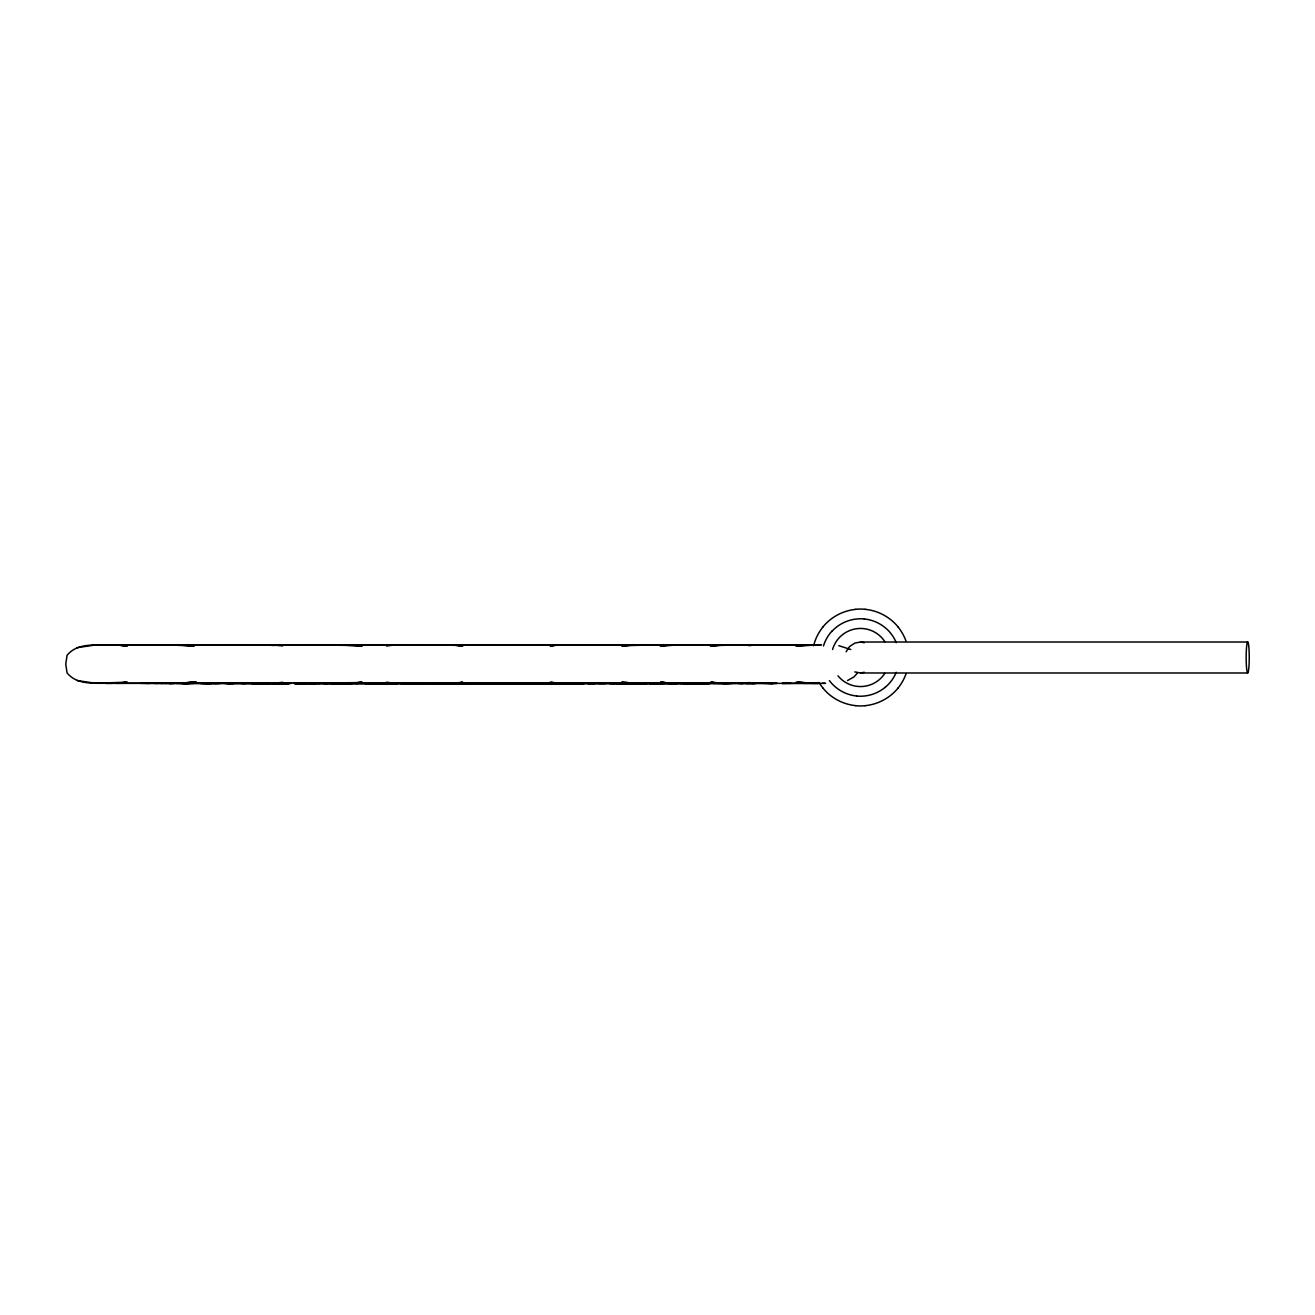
<?xml version="1.0" encoding="UTF-8"?>
<svg xmlns="http://www.w3.org/2000/svg" width="1315" height="1315" viewBox="0 0 1315 1315"><rect width="100%" height="100%" fill="white"/><g stroke="black" fill="none" stroke-linecap="round" stroke-linejoin="round"><path stroke-width="1.5" d="M846.104 651.796L849.539 646.553L854.799 643.101L860.503 642.016L1247.705 642.016A15.484 1.545 -90 0 1 1249.036 665.242A15.484 1.545 -90 0 1 1246.373 665.242A15.484 1.545 -90 0 1 1247.705 642.016M857.528 672.918L854.076 676.847L847.501 680.545M111.989 644.827C96.883 645.55 77.815 642.115 67.081 655.297L65.75 664.108L67.081 672.918C77.815 686.101 96.883 682.666 111.989 683.389M282.626 682.271L273.586 683.323L176.9 683.29M115.967 683.323L127.128 682.173L95.683 683.274L77.075 680.545M725.847 644.777L710.873 646.027L722.494 644.81M196.116 681.663L181.322 683.307L106.351 683.356L122.016 682.962M551.314 683.192L565.056 683.192L556.015 683.455M350.53 683.307L361.987 682.534L295.99 683.455L304.044 683.307M250.54 683.192L248.338 683.323L283.235 683.258L245.478 683.438M622.192 644.745L631.414 645.024L615.584 644.777L638.58 644.892L616.768 644.761L635.178 644.745M550.081 645.928L553.303 645.665M77.075 647.67L95.683 644.942L249.012 644.86M627.354 683.258L665.374 683.307L612.954 683.438M534.186 683.192L520.066 683.438L568.031 683.356M311.178 645.024L374.594 644.745M412.055 644.745L469.044 644.81M432.388 644.81L436.613 644.892L368.825 644.761M462.633 682.173L456.371 683.307L432.602 683.438L502.018 683.093L496.265 683.455M854.799 671.899L860.503 672.984L864.3 672.261M660.771 646.027L678.77 644.745M748.695 645.681L755.944 644.86L751.375 644.876M240.464 683.356L265.022 683.405M620.302 683.258L616.62 683.455M469.323 644.81L463.044 645.024L481.537 644.892M411.496 683.356L414.685 683.093L401.995 683.192L415.556 683.471L398.856 683.307M428.559 644.745L425.139 644.86M488.161 644.892L516.565 644.86L499.01 644.777M558.283 683.192L546.366 683.093L561.571 683.438L518.636 683.405M681.663 683.455L687.827 683.258M271.597 645.418L307.989 644.876M463.751 645.155L460.332 645.681L466.924 644.86M527.808 683.405L550.36 683.258L530.438 683.455M600.774 683.323L553.631 683.455L623.622 683.093L598.062 683.307L605.755 683.455M578.271 644.86L537.572 644.777L545.626 644.81M438.684 683.192L409.688 683.438M546.958 645.024L550.821 644.86L549.226 644.892M623.261 644.958L624.51 644.81L621.403 644.892M480.928 683.307L482.819 683.093L460.398 683.455M393.497 644.892L426.438 644.892M634.701 645.024L635.605 644.892M799.553 645.681L796.989 646.027L820.905 644.81L806.9 644.958M547.813 683.307L541.073 683.438L560.322 683.438L555.637 683.258M386.561 646.027L391.476 645.369M453.083 683.34L462.699 682.534L438.651 683.455M657.253 644.81L661.083 644.909L629.047 644.892L632.992 644.777L621.781 646.027L635.868 644.81M572.14 644.909L601.53 644.81M465.724 683.307L451.045 683.323L499.404 683.356M584.813 645.04L605.755 644.745M309.403 683.471L294.429 683.455L304.291 683.192M623.968 644.81L619.069 644.892M618.773 644.745L631.693 644.86L617.639 644.81M561.242 683.192L644.202 683.455M627.83 683.307L617.458 683.438L620.581 683.258M409.031 645.024L433.95 644.892M310.882 683.438L313.282 683.307L308.663 683.307L321.189 683.455M462.601 644.909L435.955 644.892L438.322 644.86M619.579 644.892L616.702 644.81L636.641 644.909M630.74 683.405L636.115 683.258L619.217 683.356L646.355 683.438L610.144 683.438M375.235 644.81L363.4 644.745L365.817 644.892M410.247 644.81L406.335 644.892L413.929 644.777L403.146 644.909L462.14 644.777L445.867 644.777L461.318 645.106L453.083 644.876M441.084 644.81L435.906 644.958L437.188 644.81M484.939 644.745L473.942 644.745M712.253 645.681L740.526 644.777M662.744 645.681L669.927 644.909L641.868 644.777M228.481 683.307L230.898 683.093L161.811 683.356L166.758 683.159M659.752 645.681L686.052 644.892M228.087 645.024L229.287 644.892L226.361 644.86L231.358 644.86L228.333 645.024M663.681 645.254L675.746 644.777M302.713 645.024L303.946 644.892M667.773 644.892L707.865 644.777M656.892 645.024L662.645 644.745M627.502 683.307L630.214 683.093L624.148 683.471L629.573 683.307M665.16 645.254L673.116 644.827M709.936 645.681L721.853 644.827M435.906 644.958L442.432 644.892M640.98 644.892L632.268 644.876L646.355 644.777L582.2 644.892L589.662 644.909M625.348 645.681L655.873 644.81M640.668 644.745L621.864 644.745M501.968 644.892L465.921 644.777L494.719 644.745M180.73 683.29L238.853 683.356M687.005 645.024L688.337 644.892M299.327 683.323L373.394 683.093L340.174 683.307M454.349 645.024L459.461 645.024L456.124 644.86M676.304 683.438L624.148 683.471M626.482 644.745L622.439 644.958L626.844 644.81M272.813 683.307L275.394 683.093L270.643 683.356L291.568 683.323M369.614 683.175L363.992 683.455M449.977 683.438L456.535 683.093L449.155 683.455M438.027 644.86L436.843 644.892M248.338 683.323L250.902 683.093M362.217 682.173L349.971 683.258L296.237 683.29M353.242 683.29L333.237 683.438L354.162 683.175L321.353 683.307L325.347 683.438M416.033 683.307L492.583 683.175L486.797 683.455M264.677 645.024L256.474 644.777L276.906 644.86L270.643 644.86L275.114 644.86L272.156 645.024M510.532 644.892L495.081 645.024L510.039 644.86M495.18 645.024L497.136 644.86L494.243 644.909M500.703 683.258L497.76 683.405L524.06 683.323M204.844 645.024L211.731 644.777L206.323 644.892M184.758 683.455L191.546 683.258L126.963 683.29M389.174 683.307L414.685 683.093L381.646 683.438M473.778 683.455L465.609 683.258L481.816 683.258L463.422 683.323M452.491 683.405L455.22 683.258L445.703 683.438L493.372 683.192M553.878 683.438L471.74 683.093M476.063 683.405L481.339 683.356L480.139 683.323M643.298 683.356L625.184 683.192L632.318 683.405M116.673 683.307L125.977 682.534M639.731 645.024L643.873 644.81M269.509 683.455L257.28 683.34L263.115 683.258M425.139 683.356L442.087 683.093L419.008 683.438M597.47 644.892L599.344 644.86L596.5 645.024L629.458 644.81M311.77 683.307L310.702 683.093L314.827 683.356L299.902 683.356L336.147 683.356M538.558 683.455L544.887 683.258M473.778 644.745L531.737 644.892M117.314 683.307L127.128 682.534L106.351 683.356M543.654 683.405L546.596 683.192M353.078 644.745L345.878 644.958L381.12 644.86L370.37 644.745M350.283 644.86L349.165 644.909M545.922 644.892L558.004 644.892L555.062 644.777L556.377 644.81M645.599 644.81L661.84 644.777L657.336 644.892L658.289 644.892M585.043 683.093L582.2 683.323L615.749 683.323M303.255 644.86L300.987 645.024L306.379 644.745L253.45 644.909M361.165 644.745L344.892 644.909L354.918 645.024M595.416 644.86L561.899 644.958L570.118 644.892M382.484 644.745L375.054 644.909M655.692 645.024L658.01 644.86L655.281 644.909M471.773 683.356L495.837 683.323M545.363 683.438L576.858 683.307L571.532 683.307M469.932 683.356L440.081 683.455M383.914 644.745L417.841 644.892L386.692 644.892M337.61 683.307L331.298 683.438L340.864 683.093L334.996 683.356M375.235 683.405L348.13 683.455L354.918 683.175M449.5 683.323L447.922 683.356L452.344 683.093L435.709 683.29L461.499 683.307M551.643 683.093L548.569 683.323L565.138 683.438M569.116 683.455L553.993 683.258L565.828 683.455L555.883 683.307M558.744 683.093L559.878 683.192L550.591 682.534L575.773 683.471L560.995 683.455L571.976 683.307M620.17 683.323L623.031 683.258L593.607 683.405M493.289 644.81L465.609 644.958L484.134 644.892M549.522 645.024L563.017 644.909M181.322 683.307L194.242 682.189L175.865 683.356L178.906 683.323M553.401 683.192L558.119 683.405L545.659 683.093L561.949 683.093M777.379 683.455L724.647 683.405M481.339 644.86L480.501 644.892L490.922 644.86L482.046 645.024M497.136 644.958L501.557 644.745M602.139 644.81L574.096 644.892L582.496 644.745M659.505 644.81L657.385 644.958L663.697 644.745M648.772 683.455L661.84 683.438L649.807 683.438L651.155 683.405M344.892 645.024L347.489 644.86L340.552 644.909M294.034 683.455L296.927 683.258M349.379 683.307L361.033 682.534L349.379 683.307L352.782 683.307M355.477 683.093L342.673 683.323L350.283 683.356L346.815 683.192M485.597 683.438L491.876 683.192L472.299 683.258L509.184 683.356M628.406 683.258L613.513 683.471M690.391 683.405L680.578 683.471L743.978 683.356M472.364 644.86L443.648 644.86L462.387 645.681L449.352 644.892M554.289 645.024L565.056 645.024L537.572 644.777M769.637 644.81L760.284 645.024L808.133 644.909M389.947 683.471L399.546 683.192L351.582 683.356M418.992 683.093L386.84 683.438M492.533 683.258L484.134 683.323M501.557 683.455L494.555 683.438L505.88 683.192L497.399 683.455M534.597 683.093L530.997 683.323L536.964 683.438L497.958 683.405M562.097 683.455L548.125 683.34L550.36 683.258M406.236 644.81L401.995 645.024L415.556 644.745M560.141 644.892L565.582 644.745M565.845 644.745L555.883 644.892L572.321 644.777M622.669 644.892L624.773 644.777L622.472 644.892L623.672 644.86M421.326 683.455L440.328 683.093L432.75 683.455M457.472 683.471L462.091 683.307L409.524 683.438M269.197 644.745L176.9 644.909M414.636 683.471L400.204 683.455M548.486 683.323L547.599 683.356L551.478 683.093L546.826 683.455L552.596 683.258M291.437 645.024L312.756 644.958L299.902 644.86L304.291 645.024M532.674 644.745L560.65 644.777M573.258 644.86L566.617 644.745M627.452 645.024L630.74 644.81M373.855 683.356L408.949 683.192L354.327 683.29L381.399 683.405M447.922 683.356L450.782 683.192M519.146 683.405L557.001 683.356L549.719 683.471M580.014 683.093L583.087 683.356L578.896 683.258L584.008 683.455L571.351 683.323M594.594 683.258L591.109 683.405L597.289 683.093L588.939 683.455L595.843 683.307M656.925 683.093L629.047 683.093M270.364 644.909L241.878 644.909L268.868 644.745M550.18 644.892L532.46 644.86L554.7 644.745L548.043 644.909M629.918 644.892L617.261 644.745M624.937 644.81L632.893 644.827M709.393 644.745L702.9 644.909L719.009 644.892M722.099 645.024L729.398 644.777L724.647 644.81M209.069 683.405L213.786 683.307L202.642 683.307L221.939 683.192L205.748 683.438M252.842 683.471L264.677 683.192M397.081 683.323L435.232 683.455M565.845 683.471L540.498 683.455M542.98 683.471L560.437 683.307L553.089 683.307M265.022 644.81L261.833 644.958L275.361 644.958L270.2 644.761M625.2 644.81L634.208 644.892M631.364 644.745L652.306 644.745M245.017 683.438L240.99 683.307L253.121 683.307M371.685 683.323L380.742 683.143M377.701 683.323L381.695 683.093M443.106 683.455L449.96 683.258L435.249 683.093L447.445 683.438L443.106 683.258M667.461 683.29L653.999 683.323L658.289 683.323M453.346 644.958L458.919 644.761L454.612 644.958L457.258 644.81M495.344 644.909L480.024 644.892M551.774 644.892L565.138 644.777L544.048 644.745L583.186 644.777M647.95 644.745L640.257 644.958L641.243 644.892M262.392 683.093L256.935 683.356L265.433 683.192M458.442 683.455L462.091 683.307L452.245 683.093L455.204 683.307M546.991 683.405L545.446 683.438L550.821 683.356L532.92 683.438L535.402 683.405M540.794 683.405L532.46 683.356L551.856 683.192L548.24 683.405M260.6 645.024L263.805 644.86L252.612 644.777L265.433 645.024L257.296 644.761M264.381 644.777L261.915 644.892L267.865 644.777L262.77 644.892M303.14 645.024L306.395 644.86M484.101 644.745L501.492 644.892L493.865 644.745M546.35 644.761L552.004 644.86L548.273 645.024M290.056 683.307L264.266 683.323L270.43 683.471L266.863 683.307M545.626 683.405L540.334 683.455M616.061 683.438L630.838 683.258M412.285 644.909L410.658 644.892M421.901 644.745L416.691 644.958L425.583 644.745M486.205 644.958L492.221 644.745M548.634 644.958L561.571 644.777L555.423 644.892M640.257 644.958L643.019 644.81M702.983 644.958L708.16 644.745M168.419 683.093L154.891 683.455M411.168 683.471L414.159 683.455L408.242 683.093L414.537 683.258M447.116 683.405L449.96 683.258M408.538 683.455L406.384 683.471L459.461 683.192L451.505 683.438M473.4 683.159L478.397 683.356L474.353 683.455M653.982 683.455L657.796 683.258L627.091 683.455L636.361 683.307L625.348 682.534M454.612 644.958L459.921 644.777M497.054 644.892L498.845 644.81L494.95 644.777L504.516 644.81M553.5 645.024L562.541 644.745M585.093 645.024L587.624 644.909M635.835 645.024L641.621 644.86M700.796 644.86L685.51 644.892M228.744 683.29L234.201 683.34L227.725 683.258L266.616 683.093L261.652 683.356M372.26 683.143L367.773 683.356L372.26 683.34M460.332 682.534L471.575 683.438L463.012 683.455M546.152 683.258L542.24 683.455L543.227 683.438M205.403 645.024L209.003 644.86L204.515 644.86L208.329 645.024M231.802 644.761L227.725 644.958L253.121 644.892L250.803 644.777M376.846 644.909L381.12 644.86L363.4 644.745L408.538 644.745M375.137 645.04L379.246 644.81M416.066 645.024L430.926 644.777M454.086 645.024L458.672 645.024M634.537 644.745L629.047 645.106L636.427 644.86M405.743 683.356L411.792 683.356M472.381 683.323L465.379 683.093L471.049 683.356L469.702 683.323M478.381 683.307L475.159 683.455M558.07 683.323L543.851 683.356M669.565 683.29L691.854 683.258L676.025 683.405M745.901 683.455L746.936 683.405M396.801 644.777L392.002 644.892M454.826 644.81L451.061 645.024L453.774 644.892M467.269 645.024L471.049 644.86L469.702 644.892M483.443 644.86L480.567 644.892L500.078 644.777M632.318 644.81L633.912 644.761L626.663 644.86L632.416 644.761M686.2 645.04L690.506 644.892L680.578 644.745M213.638 683.471L204.121 683.258L229.846 683.258L223.78 683.455M369.301 683.175L366.03 683.323L369.647 683.29M483.443 683.356L479.285 683.438L483.378 683.455L481.8 683.405M559.483 683.307L548.75 683.356M411.316 644.81L408.077 644.958L415.458 644.892M443.106 644.958L447.495 644.761L435.709 644.925M490.446 644.761L487.717 644.745M510.006 644.892L515.842 644.745L492.78 644.777M625.924 644.86L629.375 645.024L624.609 644.761L638.712 644.777L632.219 644.958M694.994 644.892L683.553 644.761L691.887 644.86M280.818 683.438L283.909 683.307L279.47 683.455M327.172 683.323L302.253 683.356L306.28 683.143M492.122 683.455L486.238 683.093L495.147 683.455L475.603 683.471L482.687 683.307M513.54 683.175L521.693 683.356L494.95 683.438L504.927 683.258M544.18 683.356L545.199 683.307M635.655 683.307L632.663 683.438L633.649 683.405M662.924 683.455L652.7 683.455L655.955 683.258M273.158 644.892L278.155 644.777L271.909 644.958L273.898 644.892M366.228 645.024L377.421 644.892M376.468 644.958L381.005 644.761M483.295 644.86L482.408 644.892L484.988 644.909M511.321 644.745L499.93 644.892M740.69 644.876L776.442 644.909L770.524 644.827M224.01 683.093L217.978 683.356L268.835 683.455M224.553 683.175L221.347 683.323L223.928 683.29M340.486 683.455L345.566 683.258L329.901 683.438L431.978 683.29M382.747 683.405L391.64 683.258L382.912 683.455M391.393 683.356L407.535 683.356L406.105 683.405M481.109 683.143L517.683 683.323L512.981 683.159M292.407 644.991L329.161 644.86M411.496 644.86L422.559 644.745M480.501 644.892L483.723 644.777L464.507 644.892M555.637 644.958L560.305 644.761L553.319 644.777L557.067 645.024M622.127 644.892L628.899 644.892M655.002 644.86L660.64 644.81M215.611 683.405L221.035 683.258L214.526 683.438L221.61 683.307M320.038 683.438L309.304 683.471L323.358 683.307M421.063 683.356L441.429 683.455M479.991 683.455L519.704 683.438L498.993 683.093L503.103 683.455M302.828 644.892L267.109 644.745M393.103 645.139L399.103 644.892M475.06 644.991L478.397 644.86M517.896 644.827L513.54 645.024L522.565 644.892M699.662 644.777L695.306 644.892L701.618 644.745L695.438 644.86M765.133 644.892L773.401 644.777L761.927 645.024L766.185 644.86L763.012 644.892M270.2 683.455L275.361 683.258L261.997 683.323M294.839 683.438L298.209 683.307M297.7 683.438L301.119 683.307L296.861 683.405M401.568 683.455L410.198 683.405M410.444 683.405L414.241 683.438L409.064 683.093L417.315 683.159M556.574 683.405L548.634 683.258L556.886 683.455L554.289 683.192M213.638 644.745L202.642 644.892L219.079 644.777M455.204 644.909L428.608 644.892M462.14 644.777L452.064 644.892L460.25 644.761L458.097 644.81M598.325 644.958L603.536 644.761L598.736 644.892M221.035 683.258L213.096 683.438L219.72 683.307M404.313 683.405L401.305 683.438L406.664 683.307L401.995 683.405M478.907 683.307L465.921 683.438L485.893 683.389L479.728 683.455L484.988 683.29M623.162 683.455L632.877 683.405M229.369 644.81L231.522 644.777L226.953 644.892L234.859 644.745M293.541 644.892L300.182 644.777L293.541 644.892L299.031 644.761M317.211 644.745L308.663 644.892L321.189 644.745M327.731 644.745L329.44 644.745L321.353 644.892L361.033 645.681L349.379 644.909M363.187 644.909L346.568 644.892L349.1 644.81L348.13 644.761M345.45 644.892L350.217 644.761L339.171 644.777L343.856 644.892M431.534 644.81L429.019 644.892L456.354 644.827M456.486 644.81L446.18 644.81M489.164 645.024L486.106 644.86L490.232 644.892M577.597 644.81L583.005 644.761M388.566 683.323L392.61 683.175L383.306 683.356L390.785 683.29M456.371 683.307L454.842 683.323L458.672 683.175M490.018 683.438L492.813 683.323M652.766 683.438L658.864 683.307L645.402 683.438M590.895 644.81L557.626 645.139L568.507 644.86M723.25 645.007L728.494 644.876M809.12 644.909L802.61 645.106L811.388 644.892M302.154 683.323L306.954 683.159L296.648 683.438L303.255 683.356M306.526 683.175L295.924 683.405M337.166 683.307L333.237 683.438L337.692 683.323M376.846 683.307L381.12 683.356L367.263 683.405L371.192 683.307M454.842 683.323L461.318 683.093M349.165 644.745L331.002 644.745M417.644 645.024L416.345 644.892L420.323 644.777L415.918 644.745L425.156 645.024L411.02 644.777L420.931 645.024L413.518 644.761M492.122 644.745L484.693 644.892L486.534 644.86M549.719 644.745L557.955 644.81L530.438 644.745M638.153 644.892L639.337 644.86M713.568 644.777L726.669 644.827M334.536 683.307L331.002 683.455M391.64 683.258L382.55 683.405M374.594 683.455L397.59 683.307L389.289 683.438L396.226 683.258M439.752 683.405L442.432 683.307M442.777 683.438L456.486 683.405M257.444 644.909L262.934 644.81M346.568 644.892L350.76 644.777L333.237 644.777M442.925 644.892L452.574 644.86M470.343 644.81L471.625 644.777L456.173 644.909M500.834 644.909L507.08 644.777M509.678 644.892L514.395 644.777L509.776 644.86M514.329 644.958L520.378 644.777L515.053 644.86M556.245 644.892L560.437 644.777L548.684 644.81M581.855 644.777L577.548 644.892L603.815 644.777M211.074 683.258L202.789 683.455M226.361 683.356L233.462 683.455M250.803 683.438L255.406 683.323M414.028 683.323L412.269 683.356L418.565 683.258L408.077 683.258L415.113 683.455M479.285 683.438L482.243 683.356M555.062 683.438L556.377 683.405M616.768 683.455L624.74 683.323M631.282 683.356L619.217 683.356L636.329 683.323L627.14 683.307L631.66 683.438M636.197 683.356L633.222 683.438L639.337 683.356L634.093 683.093L635.605 683.307M722.576 683.323L683.159 683.405L687.63 683.307M346.831 644.777L342.689 644.892L350.02 644.777L347.949 644.81M380.084 644.777L375.449 644.892L414.028 644.909L381.646 644.777M408.587 644.777L403.984 644.892L415.113 644.745M458.59 644.777L452.163 644.958L473.663 644.876M451.653 644.892L482.243 644.86M595.218 644.892L587.394 644.909L593.788 644.777L590.484 644.81M682.649 644.991L691.591 644.761L681.055 645.024M704.215 644.892L705.514 644.86L690.868 644.81M725.781 644.909L722.576 644.892L730.795 644.86M728.987 644.892L777.379 644.761M210.351 683.405L211.731 683.438L200.209 683.471M312.165 683.405L315.781 683.323M367.855 683.455L374.528 683.258M394.401 683.405L397.59 683.307M436.876 683.438L448.99 683.307L435.906 683.258L438.98 683.455M459.691 683.438L461.055 683.405M464.294 683.323L468.173 683.307M687.482 683.307L683.027 683.438L701.618 683.455M687.827 683.455L692.693 683.356L686.644 683.356L713.996 683.307M701.569 683.323L693.284 683.323L709.393 683.471L686.019 683.175M472.299 644.958L480.649 644.81M553.664 644.81L555.078 644.777L549.785 644.892L562.245 644.81M722.593 644.958L729.398 644.777M122.131 683.175L117.084 683.323L125.5 683.29M277.35 683.405L274.736 683.307M312.608 683.455L320.17 683.258L309.535 683.258L313.858 683.438M334.076 683.455L341.144 683.258L326.301 683.323M342.295 683.356L343.675 683.323M434.098 683.356L416.691 683.258L421.901 683.455M445.325 683.455L452.689 683.258M546.317 683.438L551.33 683.307M553.993 683.258L563.593 683.405M617.639 683.405L622.751 683.356L621.157 683.192M654.771 683.438L656.349 683.405M327.994 644.745L309.304 644.745L318 644.909L310.998 644.745L313.94 644.892M406.877 644.892L414.241 644.777L373.542 644.86M426.208 644.909L438.799 644.777M482.786 645.024L490.298 644.777M498.599 644.81L501.081 644.777M626.055 644.892L629.984 644.81M306.872 683.258L295.415 683.356M341.719 683.438L358.354 683.438M400.746 683.307L389.289 683.438L398.346 683.323M427.852 683.438L425.929 683.307L433.95 683.323M429.66 683.455L432.388 683.405M593.41 683.307L574.145 683.323M628.57 683.307L625.414 683.356L638.728 683.438L627.682 683.093M683.553 683.455L691.18 683.389M688.304 683.323L685.904 683.143M710.133 683.29L752.64 683.307M250.36 644.892L266.288 644.777L264.151 644.81M303.403 644.81L308.022 644.745M449.96 644.958L445.325 644.761L450.437 644.81M580.54 644.81L583.942 644.745L578.896 644.958L588.66 644.81M704.528 644.81L706.336 644.777L699.186 644.909M160.529 683.438L168.238 683.258L157.323 683.438M254.6 683.405L258.611 683.307L251.773 683.438M373.887 683.471L392.725 683.307L370.37 683.455M462.502 683.356L464.063 683.323M494.243 683.307L506.045 683.307L496.626 683.307L498.599 683.405M632.022 683.356L628.652 683.192M744.29 683.29L749.139 683.405M420.323 644.777L413.798 644.892M465.461 644.892L471.575 644.777M550.656 644.86L547.319 645.024L557.001 644.86L551.363 644.81L553.138 644.745M631.529 644.892L633.912 644.761M706.549 644.909L743.978 644.86M178.133 683.405L209.003 683.356L182.325 683.455M225.72 683.455L244.968 683.438M262.474 683.307L256.474 683.438L260.091 683.405M410.001 683.455L367.263 683.438M410.757 683.455L412.548 683.323M444.47 683.438L461.943 683.471M487.421 683.471L491.892 683.455L484.627 683.323L494.719 683.455M496.988 683.438L498.96 683.405M549.407 683.438L561.965 683.455L553.664 683.405M683.258 683.438L696.539 683.438L685.674 683.258M703.328 683.307L695.306 683.307L708.16 683.455M555.226 644.892L560.305 644.761L558.201 644.81L559.483 644.909M587.509 644.892L593.969 644.777M645.139 644.761L642.706 644.81L645.944 644.777M668.25 644.958L676.781 644.777L669.154 644.892M190.922 683.307L181.832 683.455M378.736 683.455L389.635 683.307M570.118 683.323L564.217 683.455M571.105 683.307L569.773 683.093L573.258 683.356L551.774 683.323M276.972 644.761L260.978 644.892M333.336 644.909L345.171 645.024M364.255 644.761L307.694 644.892M422.542 644.909L433.572 644.81L431.353 644.81M447.182 644.777L416.115 644.86M442.3 644.745L465.115 644.892M475.225 644.892L497.99 644.777M699.333 644.81L697.443 644.777L728.559 644.777M366.112 683.455L372.507 683.405M364.189 683.093L386.643 683.455M416.987 683.455L426.997 683.455L411.02 683.438M450.437 683.405L443.648 683.455M482.046 683.175L493.552 683.471M547.961 683.356L556.82 683.307L552.695 683.471L554.536 683.455M590.254 683.405L588.084 683.438L602.139 683.405M619.447 683.356L631.414 683.192L618.297 683.405L624.378 683.356M627.403 683.438L631.825 683.405M649.676 683.438L696.638 683.356M123.413 644.925L208.641 644.777M313.989 644.761L305.442 644.761L324.328 644.777M372.26 644.876L367.263 644.909M450.7 644.892L456.897 644.777M484.561 644.745L465.921 644.777M479.827 644.892L482.112 644.86M530.964 644.892L536.964 644.777L528.334 644.892L532.427 644.892M606.823 644.86L614.483 644.745L601.119 644.909M643.298 644.86L623.458 644.86L636.329 644.892L633.189 644.761L636.115 644.958L634.356 644.81M673.592 644.81L651.27 644.761M685.674 644.958L699.613 644.892M284.418 683.323L272.534 683.438L289.859 683.438M290.894 683.405L269.476 683.323M313.036 683.438L315.238 683.405M592.555 683.405L595.416 683.356M657.336 683.307L661.166 683.438L655.692 683.192L672.179 683.323M268.359 644.892L311.787 644.892M274.671 644.81L288.511 644.892M325.347 644.777L309.65 644.777L313.282 644.892L310.882 644.777L311.803 644.81M401.913 644.892L407.962 644.81L403.064 644.81M423.43 644.892L458.771 644.925M441.1 644.909L453.428 644.777M565.565 644.892L568.031 644.86M691.18 644.827L665.538 644.745M722.938 644.81L693.334 644.745M257.444 683.307L263.69 683.323M335.867 683.405L342.097 683.323M362.25 683.356L325.775 683.471L335.078 683.323M404.773 683.323L420.077 683.29M412.335 683.455L420.323 683.438M456.124 683.356L458.721 683.323L446.196 683.323M467.335 683.405L470.343 683.356M519.754 683.356L511.321 683.455M705.004 683.405L711.037 683.323M770.524 683.389L776.442 683.307L749.386 683.307M295.579 644.86L290.056 644.909M326.301 644.892L345.566 644.958L338.958 644.745M373.855 644.86L386.051 644.876M395.453 644.909L401.782 644.909M397.13 644.761L413.913 644.761L411.118 644.777M473.301 644.777L460.694 644.892M502.281 644.745L556.36 644.876M600.577 644.81L603.355 644.777L588.282 644.909M617.458 644.777L620.302 644.958M811.322 644.827L803.712 644.892M165.18 683.455L188.341 683.405M187.305 683.405L184.248 683.438L193.946 683.307L180.451 683.356M415.918 683.455L420.142 683.307L411.316 683.438L413.041 683.405M474.781 683.323L448.399 683.471M621.157 683.307L628.323 683.438M713.568 683.438L730.795 683.356M732.537 683.455L721.458 683.307L742.564 683.323M822.434 683.356L825.557 683.323M825.064 683.323L772.53 683.356M259.992 644.958L245.889 644.761L254.765 644.777M348.985 644.892L364.88 644.777M371.685 644.892L384.802 644.892L366.03 644.892L369.301 645.04M416.987 644.745L428.854 644.745M441.791 644.827L439.095 644.86L460.102 644.892M536.471 644.81L524.438 644.909M676.025 644.81L679.493 644.777M726.077 644.777L716.839 644.892M749.386 644.909L753.824 644.86M376.271 683.455L381.005 683.455M385.262 683.455L392.741 683.405M653.259 683.389L626.762 683.093M688.057 683.323L689.274 683.307L686.2 683.175M693.975 683.455L701.881 683.438M747.347 683.438L755.205 683.438L740.772 683.455M208.017 644.86L154.891 644.761M247.072 644.745L223.78 644.745M287.18 644.892L225.917 644.909M468.962 644.86L482.178 644.892M519.146 644.81L531.802 644.81M546.054 644.777L511.798 644.745M555.949 644.745L551.084 644.892M559.943 644.777L561.965 644.745L538.558 644.745M564.382 644.761L552.366 644.745L556.886 644.761M607.366 644.892L610.883 644.86M633.994 644.827L638.728 644.777M695.898 644.745L698.824 644.745M728.707 644.892L738.57 644.86M172.577 683.405L168.994 683.438L174.484 683.438M259.071 683.405L288.511 683.438L268.359 683.323M352.486 683.323L329.753 683.471M328.964 683.455L318 683.438M396.308 683.356L402.883 683.356M450.207 683.405L454.497 683.356L449.845 683.192M438.372 683.323L439.818 683.307M491.432 683.438L495.344 683.405M516.022 683.455L505.026 683.455M579.225 683.356L574.441 683.405L589.662 683.307L587.263 683.455M140.705 644.86L149.187 644.777M234.201 644.876L228.744 644.909M247.319 644.745L175.865 644.86L194.242 646.027L165.18 644.761M284.204 644.81L303.288 644.892L296.648 644.777M358.535 644.86L374.183 644.745M452.196 644.86L468.173 644.909M491.021 644.745L479.991 644.745M487.175 644.81L493.224 644.745M519.589 644.876L521.693 644.86M528.499 644.81L518.373 644.892M527.118 644.86L515.677 644.909L517.683 644.892M556.163 644.745L554.536 644.761L558.678 644.892M565.187 644.777L577.877 644.86M578.978 644.761L580.688 644.745M598.341 644.86L607.07 644.81M677.554 644.86L689.964 644.81M815.892 644.86L795.608 645.681L819.442 644.86M295.102 683.356L309.814 683.307L299.968 683.093M343.051 683.405L352.223 683.258L345.533 683.307M421.293 683.323L422.904 683.307L418.647 683.405L426.931 683.307M441.824 683.405L446.87 683.356M488.407 683.356L514.938 683.405M569.789 683.438L588.282 683.307M585.471 683.471L576.282 683.307L583.005 683.455M671.538 683.323L651.352 683.471M685.082 683.438L694.468 683.356M751.161 683.323L755.944 683.356L748.695 682.534M790.94 683.356L782.129 683.438L817.798 683.422L796.989 682.173L813.278 683.389M145.439 644.86L156.814 644.777M245.889 644.761L258.611 644.892L248.502 644.761M364.502 644.892L390.308 644.777M466.233 644.86L477.296 644.86M505.256 644.892L480.748 644.892M491.054 644.892L488.966 644.86L491.925 644.892L485.597 644.777L503.727 644.745L497.875 644.909M474.238 644.909L476.326 644.892M538.723 644.777L541.501 644.745M591.191 644.876L594.117 644.86M604.259 644.81L623.031 644.958L597.289 644.86M717.711 644.909L725.486 644.86M738.142 644.777L752.837 644.909M764.015 644.909L772.283 644.86L768.108 644.876M279.585 683.356L286.769 683.307M336.361 683.438L343.577 683.405M435.955 683.323L440.722 683.471M453.346 683.405L443.369 683.323M503.481 683.323L507.804 683.323M625.085 683.323L626.91 683.307M303.617 644.777L335.128 644.86M269.509 644.745L270.43 644.745M381.399 644.81L387.974 644.777M402.554 644.745L383.29 644.777M398.1 644.745L406.023 645.024L401.568 644.761L406.006 644.958L403.935 644.86M430.942 644.892L447.642 644.876M475.159 644.761L477.756 644.958L460.086 644.745M461.499 644.909L467.762 644.86L463.998 644.745M516.811 644.892L513.672 644.909L523.222 644.761M627.14 644.909L637.545 644.745L633.222 644.777M678.03 644.86L657.993 644.909M721.409 644.876L726.455 644.892L722.773 644.925M740.296 644.761L749.714 644.86M383.29 683.438L375.054 683.307M442.613 683.438L435.216 683.093L438.322 683.356L436.366 683.307M482.852 683.471L493.289 683.405M484.693 683.307L501.82 683.307M598.276 683.323L603.815 683.438M751.457 683.323L764.36 683.323L760.284 683.175M455.878 644.745L465.724 644.909M476.77 644.909L488.079 644.745M514.066 644.925L524.06 644.892M604.062 644.909L619.217 644.86M610.144 644.777L617.918 644.745M683.751 644.777L697.312 644.909M732.537 644.761L720.932 644.909M809.514 644.876L772.53 644.86M316.504 683.438L301.513 683.093L306.379 683.455M365.028 683.323L368.348 683.307M373.624 683.455L381.169 683.455M451.653 683.323L463.11 683.307M522.926 683.323L536.471 683.405M520.576 683.323L529.715 683.307M539.906 683.455L538.838 683.471L565.565 683.323M582.216 683.29L598.736 683.307M658.125 683.356L680.134 683.323M708.949 683.323L726.077 683.438L709.936 682.534M720.932 683.29L725.781 683.307M180.73 644.925L184.56 644.909M302.516 644.745L304.62 644.745M359.389 644.909L384.983 644.745M355.395 644.909L364.239 644.892M460.398 644.745L464.524 644.745M427.178 644.909L420.077 644.909M492.813 644.892L488.983 644.777L495.147 644.761M514.428 644.909L521.102 644.892M526.641 644.745L535.402 644.81M667.067 644.909L672.179 644.892M682.584 644.745L691.854 644.958L687.827 644.761M743.764 644.745L750.471 644.958L746.673 644.745M761.023 644.909L743.057 644.745M350.924 683.471L343.511 683.093L375.827 683.405M460.086 683.471L463.784 683.455M619.036 683.29L622.159 683.29M530.701 644.909L506.933 644.892M860.503 672.984L1247.705 672.984M479.728 644.745L475.603 644.745L478.381 644.892L477.115 644.892M677.554 644.925L659.292 644.86M329.753 644.745L352.486 644.892M160.529 644.777L168.238 644.958L157.323 644.777L159.559 644.81M268.835 644.761L286.769 644.909L279.585 644.86M681.581 683.29L668.086 683.323M514.428 683.307L521.102 683.323M621.864 683.455L631.233 683.093L621.781 682.173L638.712 683.438M423.627 683.29L427.178 683.29L426.208 683.307M624.148 644.745L625.546 644.745M653.999 644.892L667.461 644.925M592.21 644.81L590.057 644.777L600.215 644.876M406.384 644.745L426.931 644.909L419.386 644.86M428.197 644.777L439.391 644.81M448.399 644.745L449.812 644.745M508.346 644.892L518.159 644.909M267.323 644.925L261.652 644.86M294.429 644.761L306.872 644.958L301.776 644.81M399.004 644.745L408.949 645.024L401.305 644.777L404.313 644.81M408.16 644.745L414.751 644.81M303.518 644.909L286.851 644.777M308.4 644.745L316.504 644.777M388.566 644.892L392.791 644.925M398.856 644.909L391.393 644.86M204.647 644.761L200.209 644.745L211.074 644.958L206.356 644.81M226.328 644.925L202.789 644.745M210.334 644.761L222.564 644.909M106.745 644.86L112.153 644.876M111.43 644.876L106.351 644.86L122.131 645.024L111.726 644.827M722.773 683.29L724.581 683.29M725.009 683.307L728.707 683.323M815.892 683.356L795.608 682.534L805.109 683.307M587.509 683.307L595.218 683.323M672.524 683.356L680.808 683.455L665.9 683.307M499.766 683.405L523.222 683.455M524.438 683.307L556.163 683.455M606.922 683.471L592.112 683.307M225.917 683.307L247.319 683.455M299.031 683.455L293.722 683.258L311.918 683.356M200.587 683.307L204.17 683.323M709.163 644.777L683.027 644.777L691.131 644.909L690.211 644.892M713.996 644.909L705.004 644.81M637.446 644.745L650.925 644.81M648.772 644.745L656.843 644.777M656.563 644.86L660.081 644.876M538.838 644.745L539.906 644.745M543.227 644.777L541.155 644.745L544.64 644.745L542.585 644.81M476.622 644.777L488.407 644.86M529.435 644.745L537.457 644.892L532.92 644.777M537.227 644.876L513.77 644.777M539.594 644.745L540.498 644.745M463.012 644.745L469.044 645.024M473.499 644.892L478.15 644.745M363.4 644.745L369.63 644.81M414.143 645.024L407.009 644.86L409.623 644.909M416.247 644.892L423.841 644.876M442.613 644.777L434.772 644.761M474.699 644.892L477.263 644.909M370.304 644.777L354.639 644.745M320.416 644.892L323.358 644.909M304.044 644.909L296.861 644.81M225.72 644.761L229.846 644.958L223.205 644.745M115.967 644.892L127.128 646.027L117.199 644.958L121.473 644.909M166.709 644.909L161.811 644.86L165.115 644.991M803.712 683.323L819.442 683.356L799.553 682.534M768.108 683.34L772.283 683.356L764.015 683.307L772.678 683.438M662.744 682.534L671.932 683.323L660.771 682.173L673.116 683.389M700.007 683.455L703.13 683.471L696.26 683.258L700.796 683.356L696.983 683.093L698.216 683.307M642.805 683.405L647.802 683.455M528.12 683.356L513.639 683.307M444.207 683.323L430.942 683.323M465.115 683.323L450.7 683.307M397.409 683.471L388.977 683.307M404.51 683.323L393.103 683.077M410.214 683.455L403.952 683.258L406.236 683.405M277.498 683.34L289.366 683.438L281.805 683.356M348.13 683.455L350.842 683.455L345.45 683.307L350.02 683.438L347.949 683.405M571.433 644.761L568.869 644.745M529.024 644.745L536.06 644.958L530.668 644.745M488.112 644.745L499.404 644.86M505.026 644.745L508.445 644.777M518.636 644.81L528.564 644.909M546.991 644.81L545.446 644.777L549.999 644.892L545.363 644.777L552.875 644.909M448.957 644.745L452.048 644.777M462.568 644.745L469.932 644.86M414.718 644.745L417.052 644.761M421.014 644.909L412.335 644.761L415.639 644.991M454.842 644.892L456.371 644.909L446.952 644.81L463.422 644.892M325.775 644.745L334.536 644.892L329.901 644.777M400.746 644.909L389.355 644.761M351.582 644.86L357.68 644.892M253.22 644.86L260.797 644.909L257.28 644.876M717.448 683.323L725.486 683.356M667.773 683.323L678.03 683.356M704.528 683.405L706.336 683.438L702.21 683.307L709.393 683.471M604.259 683.405L615.223 683.455M485.103 683.307L511.962 683.405M538.723 683.438L541.501 683.455M145.439 683.356L156.814 683.438M790.94 644.86L782.129 644.777M579.225 644.86L583.844 644.892M595.859 644.909L588.084 644.777L595.843 644.892L588.939 644.761L595.662 645.024L591.109 644.81L594.594 644.958M543.128 644.81L544.887 644.958L541.731 644.761L546.152 644.958L540.218 644.745M545.511 644.892L547.221 644.909L543.506 644.81L546.777 645.024M564.776 644.909L560.979 644.86L579.964 644.892M503.201 644.86L509.02 644.892M509.184 644.86L514.938 644.81M436.333 644.745L439.752 644.81M378.736 644.745L390.785 644.909M343.051 644.81L352.782 644.909L349.396 644.86M216.268 644.86L223.928 644.909M248.798 644.745L249.686 644.745M738.142 683.438L742.696 683.471M614.483 683.455L606.823 683.356M518.373 683.323L527.118 683.356M488.983 683.438L491.021 683.455M476.227 683.405L483.723 683.438L460.809 683.29M658.125 644.86L649.807 644.86L654.196 644.892M661.922 644.81L692.627 644.892L690.244 644.81M512.258 644.909L508.511 644.876M364.765 644.876L369.614 645.024M303.666 644.909L302.269 644.892L305.359 645.007M773.401 683.438L765.133 683.307M670.831 683.405L655.281 683.307M690.868 683.405L695.602 683.438M575.773 683.471L570.759 683.405M578.978 683.455L580.737 683.471M465.494 683.356L473.301 683.438M460.612 683.455L452.755 683.356M468.962 683.356L473.531 683.405M406.516 683.323L417.66 683.438M327.994 683.455L320.235 683.323M140.705 683.356L149.187 683.438M688.057 644.892L689.274 644.909M503.875 644.81L497.53 644.958L502.692 644.81M376.271 644.745L377.487 644.761M345.138 644.81L335.867 644.81M355.823 644.777L365.274 644.892M297.141 644.761L301.119 644.892L297.7 644.777M280.605 644.86L272.534 644.777L282.626 645.928M172.577 644.81L168.994 644.777L187.782 644.958M726.455 683.323L728.494 683.34M585.093 683.175L588.627 683.323L584.813 683.175M601.81 683.323L605.163 683.356M608.681 683.405L612.182 683.438M506.965 683.455L508.182 683.455M364.255 683.455L355.395 683.29M659.933 644.86L662.661 644.892M491.218 644.81L488.588 644.745L492.533 644.958L490.627 644.81M459.691 644.777L462.091 644.892L458.442 644.745M471.904 644.86L474.781 644.892M481.405 644.909L479.531 644.86M424.433 644.777L430.597 644.86M419.222 644.892L416.181 644.86L420.142 644.892L417.282 644.777L418.778 644.81M336.361 644.777L362.217 646.027M187.305 644.81L184.248 644.777L192.204 644.892L184.758 644.761M206.208 683.405L209.726 683.455L207.951 683.405M817.798 644.777L821.431 644.827M593.575 644.86L597.372 644.909M590.534 683.389L593.788 683.438L587.624 683.307M516.861 683.405L519.704 683.438L510.039 683.356M479.679 683.307L491.925 683.438L482.309 683.258M488.818 683.438L486.221 683.405L489.87 683.258L486.139 683.455L490.922 683.356L486.797 683.258M306.543 683.323L311.441 683.405M628.406 644.958L618.362 644.81L619.973 644.892M526.164 644.892L520.066 644.777M502.494 644.86L496.988 644.777L506.045 644.892L499.716 644.761L505.88 645.024L501.738 644.81L504.927 644.958M454.431 644.81L451.916 644.777L462.633 646.027M453.757 644.81L451.505 644.777L462.699 645.681L456.847 644.892M316.356 644.892L313.611 644.86L317.507 645.024M293.229 644.745L298.209 644.892M565.187 683.438L558.201 683.405M513.458 683.356L516.466 683.405M690.391 644.81L686.874 644.86L689.602 645.024M546.514 644.777L550.738 644.892M436.876 644.777L444.339 644.892M384.818 644.777L391.64 644.958L382.55 644.81M315.238 644.81L313.036 644.777L314.186 644.81M206.734 644.777L213.786 644.892M671.817 683.405L661.593 682.732M626.055 683.323L628.143 683.356M643.873 683.405L645.944 683.438M512.291 683.405L514.395 683.438M406.877 683.307L414.241 683.438M452.59 644.892L442.777 644.777L444.602 644.81M380.643 644.777L382.747 644.81M337.61 644.892L331.298 644.777L339.401 645.024M213.096 644.777L221.939 645.024M550.18 683.323L553.368 683.455M514.329 683.258L520.378 683.438L509.793 683.258M431.106 683.356L433.572 683.405L431.534 683.405M437.698 683.323L441.791 683.258L435.216 683.093M295.579 683.356L300.182 683.438L290.615 682.797M697.443 644.777L703.328 644.892M571.976 644.909L568.425 644.892L574.047 644.81M546.826 644.761L551.889 644.892L547.665 644.745L548.486 644.892M445.867 644.777L456.831 644.761L451.094 644.761L455.22 644.958M438.372 644.892L432.602 644.777L447.396 644.81M668.25 683.258L676.781 683.438M548.947 683.323L550.656 683.356M448.136 644.892L444.47 644.777L450.782 645.024L447.922 644.86L448.99 644.892M428.427 644.777L433.49 644.892M422.904 644.892L421.063 644.86L424.219 644.991M280.079 644.761L284.632 644.86M458.097 683.405L460.25 683.455M655.478 645.024L652.602 644.86L654.311 644.81M499.322 644.892L496.314 644.81M404.708 644.777L410.362 644.958L403.442 644.777M258.858 644.81L263.115 644.958M725.847 683.438L710.873 682.173L719.354 683.307L712.253 682.534M685.855 683.307L681.055 683.175L691.591 683.455M502.462 683.307L506.209 683.438L502.462 683.307L503.892 683.356M380.084 683.438L374.89 683.143L377.964 683.307M260.896 683.307L266.288 683.438M652.635 644.777L657.631 644.892L656.464 644.892M392.807 644.777L397.59 644.892L393.629 644.761M341.144 644.958L334.076 644.761L335.769 644.81M729.398 683.438L721.639 683.159M273.158 683.307L278.155 683.438L271.909 683.258M374.528 644.958L367.855 644.761L371.52 645.024M231.522 683.438L226.953 683.307L229.385 683.405M624.609 644.761L626.252 644.81M627.403 644.777L631.759 644.892L629.408 644.81M632.219 683.258L636.904 683.405M577.548 683.307L581.855 683.438M561.85 683.323L562.606 683.307M553.484 683.405L554.798 683.438L551.149 683.307M465.461 683.307L466.924 683.356M261.356 683.356L262.934 683.405M697.607 644.761L700.583 644.892L697.673 644.777M576.858 644.892L549.226 644.761L552.596 644.958M396.209 644.86L397.59 644.892M368.578 644.81L367.263 644.777L372.605 645.024M568.425 683.307L572.551 683.438M555.209 683.307L560.437 683.438M459.921 683.438L453.231 683.093M342.689 683.307L346.831 683.438M408.587 644.892L406.105 644.81M387.563 644.827L391.64 644.958M706.747 683.405L702.983 683.258L705.514 683.356M547.172 644.892L541.731 644.761M259.992 644.81L262.474 644.892M704.183 683.307L707.865 683.438M413.239 644.892L409.688 644.777L419.83 644.86M641.621 683.356L638.202 683.192L645.139 683.455M629.819 683.405L631.085 683.356M622.62 683.323L623.261 683.258M346.568 683.307L349.1 683.405M267.126 683.455L261.833 683.258L263.805 683.356M515.677 683.307L517.896 683.389M633.649 644.81L632.663 644.777L637.167 645.024L634.734 644.86L635.655 644.892M619.858 644.761L621.042 644.81M394.352 644.892L393.399 644.86L396.736 645.024M456.831 683.455L452.163 683.258L457.768 683.356L454.48 683.192M395.733 683.405L396.801 683.438M490.018 644.777L493.174 644.892L488.983 644.777M221.347 644.892L224.553 645.024M558.974 683.405L560.141 683.455L557.165 683.093L560.749 683.356M685.608 644.81L687.63 644.892L686.644 644.86M496.265 644.761L500.604 645.024M446.475 644.86L450.42 645.024M334.996 644.86L338.908 645.024M482.408 683.323L483.295 683.356L479.909 683.093L481.537 683.307M629.77 683.258L633.912 683.455M440.278 645.024L436.662 644.86L440.87 645.024M549.785 683.307L548.634 683.258L551.412 683.405L545.824 683.093L549.226 683.323M419.715 683.356L416.066 683.192L417.841 683.307M365.702 683.143L370.304 683.356M261.307 644.86L264.841 645.024M375.137 683.175L379.246 683.405L376.468 683.258M410.757 644.761L414.537 644.958L412.072 644.81M303.847 683.405L300.987 683.192M486.139 644.761L489.87 644.958M481.339 683.356L479.35 683.192M628.159 644.81L630.838 644.958M640.257 683.258L641.243 683.307M264.381 683.438L260.6 683.192L262.77 683.307M722.099 683.175L724.269 683.307M447.922 644.86L450.782 645.024M497.53 683.258L500.768 683.455M350.53 644.892L361.987 645.681L351.089 645.024M490.232 683.323L486.616 683.093L488.161 683.307M451.061 683.192L453.922 683.356M346.289 683.093L349.79 683.323M117.199 644.958L122.016 645.254M543.654 644.81L545.002 644.892M344.892 683.192L347.489 683.356M325.052 683.093L328.372 683.323L325.463 683.192M181.322 644.892L192.68 645.681M542.191 644.761L544.887 644.958M481.816 644.958L479.301 644.761L481.816 644.958L480.928 644.892M116.673 644.909L125.977 645.681M491.415 644.86L493.372 645.024M272.813 644.892L274.194 645.024M626.367 644.892L627.715 645.024M207.885 644.892L209.216 645.024M714.177 682.962L717.711 683.307M553.303 682.551L550.081 682.271M228.481 644.892L229.665 645.024M364.715 683.192L365.817 683.307M622.225 683.192L623.672 683.356M488.506 644.892L489.509 645.024M386.561 682.189L389.832 682.633M621.995 644.892L622.817 645.024M271.597 682.797L274.999 683.307M660.771 682.173L665.16 682.962M860.503 642.016L864.3 642.739M838.806 645.665L850.789 649.528M896.238 672.31A38.612 38.612 0 0 1 885.077 687.433M885.061 687.416A39.138 39.138 0 0 1 862.393 696.177A37.132 37.132 0 0 1 856.706 696.046M856.723 696.029A39.121 39.121 0 0 1 834.499 686.183A37.132 37.132 0 0 1 830.554 682.074A39.105 39.105 0 0 1 829.42 680.562M823.469 645.977A39.105 39.105 0 0 1 831.82 631.2M831.787 631.479A37.132 37.132 0 0 1 835.913 627.567A39.121 39.121 0 0 1 858.613 618.839A37.132 37.132 0 0 1 864.284 618.954M864.284 618.971A39.138 39.138 0 0 1 886.491 628.817A37.297 37.297 0 0 1 890.436 632.926A38.94 38.94 0 0 1 896.255 642.69M897.915 626.778A48.918 48.918 0 0 1 906.051 641.21M897.931 626.778A46.617 46.617 0 0 0 891.225 620.072A49.181 49.181 0 0 0 865.237 609.322M855.769 609.305A46.419 46.419 0 0 1 865.237 609.305M855.769 609.338A49.165 49.165 0 0 0 829.781 620.088A46.419 46.419 0 0 0 823.075 626.778M813.574 645.764A49.148 49.148 0 0 1 823.091 626.778M823.091 688.222A49.148 49.148 0 0 1 819.015 682.386M823.075 688.222A46.419 46.419 0 0 0 829.765 694.928A49.165 49.165 0 0 0 855.769 705.662M865.237 705.695A46.419 46.419 0 0 1 855.769 705.695M865.237 705.678A49.181 49.181 0 0 0 891.208 694.912A46.617 46.617 0 0 0 897.931 688.222M906.051 673.79A48.918 48.918 0 0 1 897.915 688.222M884.814 673.395A29.045 29.045 0 0 1 837.951 675.811M832.576 649.511A29.045 29.045 0 0 1 884.814 641.605M700.007 683.192L697.575 683.356L701.01 683.093L700.007 683.192M426.931 644.81L425.929 644.892L427.852 644.777L426.931 644.81M559.878 645.024L550.591 645.681L559.878 645.024M547.089 683.192L541.731 683.455L547.089 683.192M558.974 644.81L556.639 644.958L560.141 644.761L558.974 644.81M397.557 683.258L393.629 683.455L397.557 683.258M571.959 644.81L569.428 644.958L573.028 644.761L571.959 644.81M698.955 644.81L696.26 644.958L703.13 644.745L698.955 644.81M533.117 683.405L529.024 683.471L536.06 683.258L533.117 683.405M303.847 644.81L302.023 644.892L304.85 644.777L303.847 644.81M324.871 644.81L322.915 644.892L326.038 644.777L324.871 644.81M369.959 683.258L365.537 683.438L369.959 683.258M504.648 644.81L502.462 644.892L506.209 644.777L504.648 644.81M243.423 644.81L240.99 644.892L245.017 644.777L243.423 644.81M274.276 644.81L271.564 644.892L277.136 644.777L274.276 644.81M383.832 683.307L379.131 683.438L383.832 683.307M654.196 683.307L652.602 683.356L657.631 683.307L654.311 683.405M418.367 683.307L416.181 683.356L418.351 683.405M563.708 683.405L561.176 683.438L563.806 683.438M294.034 644.761L292.209 644.745L296.927 644.958L294.034 644.761M343.642 644.81L341.719 644.777L347.209 644.892L343.642 644.81M447.445 683.438L445.489 683.405L447.495 683.455M283.235 644.958L275.92 644.777L283.235 644.958M320.17 644.958L312.608 644.761L320.17 644.958M304.85 683.438L302.023 683.307L304.85 683.438M507.08 683.438L503.957 683.307L507.08 683.438M366.885 644.827L365.537 644.777L369.959 644.958L366.885 644.827M326.038 683.438L322.915 683.307L326.038 683.438M655.232 644.81L653.982 644.761L657.796 644.958L655.232 644.81M531.737 683.323L527.759 683.093L531.737 683.323M283.909 644.892L280.818 644.777L283.909 644.892M500.078 683.455L497.136 683.258L500.078 683.455M122.459 645.254L117.314 644.909L127.128 645.681L122.459 645.254"/></g></svg>
